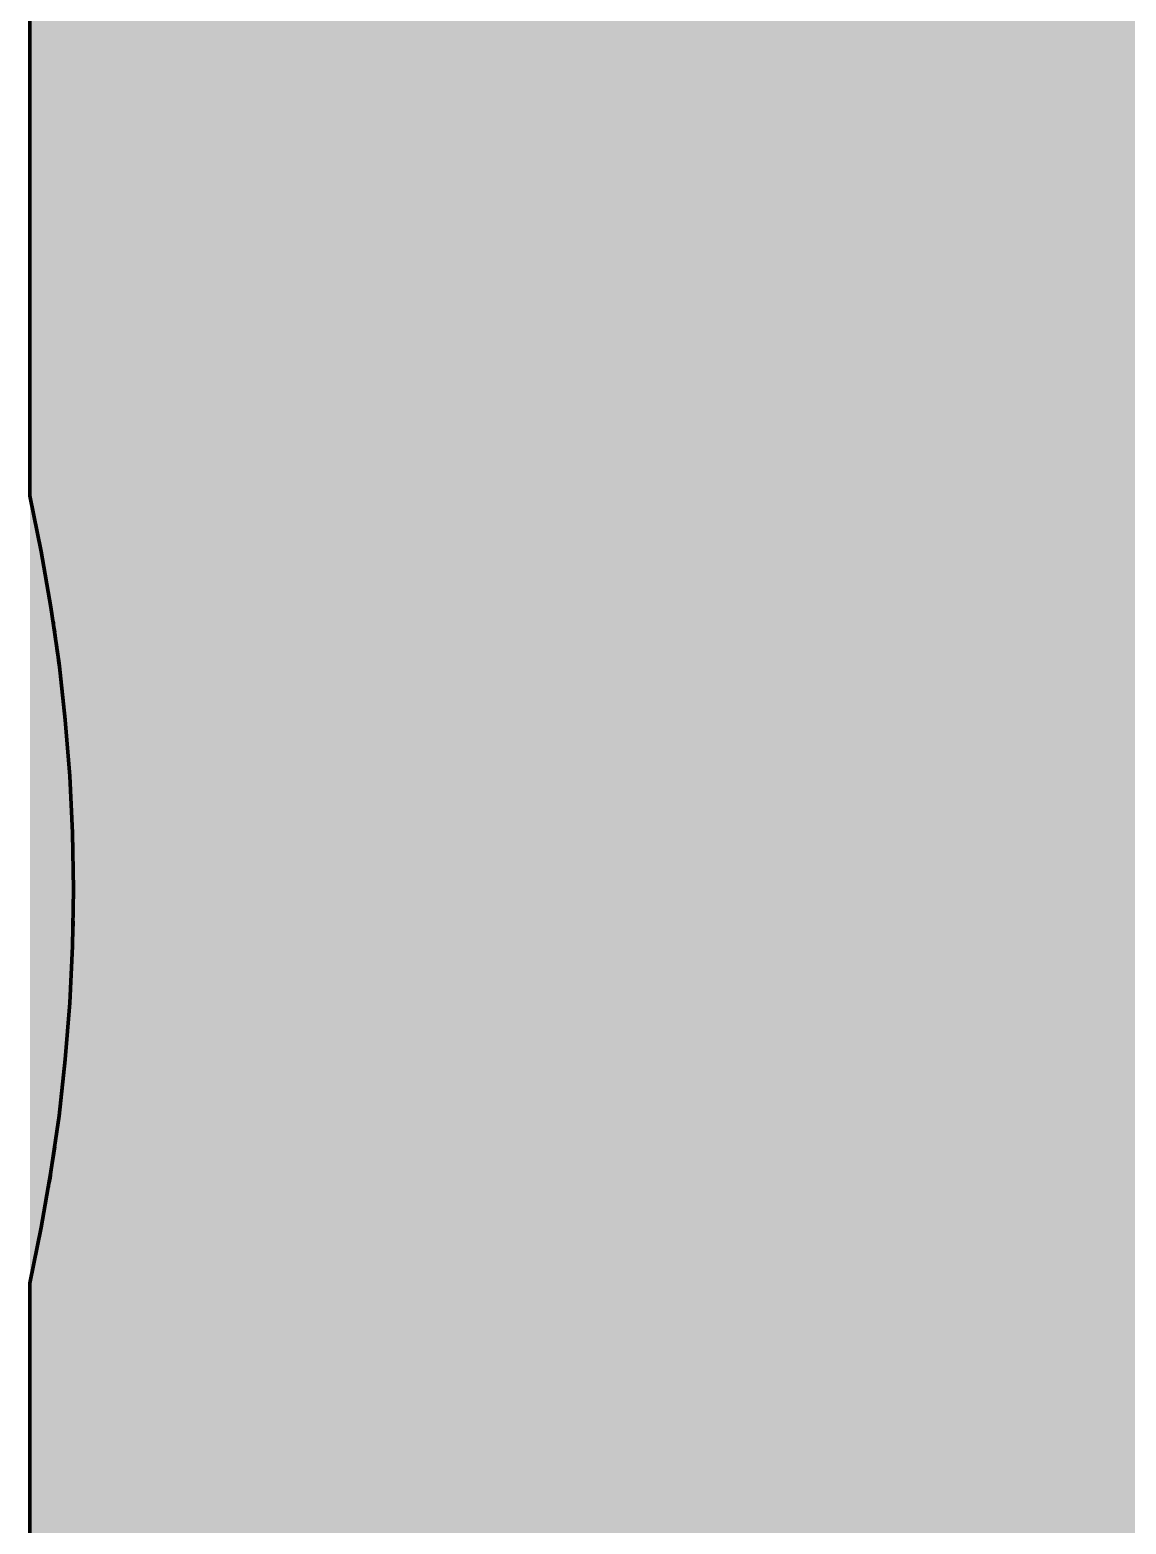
# Model space of a CAD drawing. Header units: millimetres. Extents: x 0 to 420, y 0 to 297.
# Drawn here: x 81.087 to 82.061, y 203.121 to 204.45 of the extents above; entities that cross this region are included whole.
import ezdxf

# ---------------------------------------------------------------- set-up
doc = ezdxf.new("R2010")
doc.units = ezdxf.units.MM
doc.layers.add('01-VISIBLE', color=7, linetype='CONTINUOUS', lineweight=70)
doc.layers.add('13-GRAFICA', color=30, linetype='CONTINUOUS', lineweight=18)

msp = doc.modelspace()

# ---------------------------------------------------------------- hatches: boundary and pattern name
at = {"layer": '13-GRAFICA', "true_color": 0x202020}
h = msp.add_hatch(color=7, dxfattribs=at)
h.dxf.hatch_style = 1
h.paths.add_polyline_path([(81.0865, 208.1857), (82.3865, 208.1857), (82.3865, 203.8857), (82.3865, 203.4857), (82.3865, 187.1857), (81.0865, 187.1857)])

# ---------------------------------------------------------------- linework, layer by layer
at = {"layer": '01-VISIBLE'}
for p, q in [((81.0865, 204.0357), (81.0865, 208.1857)), ((81.0865, 187.1857), (81.0865, 203.3357))]:
    msp.add_line(p, q, dxfattribs=at)
for points in [[(81.1253, 203.6857), (81.1244, 203.7361), (81.122, 203.7864), (81.118, 203.8367), (81.1124, 203.8868), (81.1052, 203.9367), (81.0966, 203.9863), (81.0865, 204.0357)], [(81.1072, 203.9241), (81.1074, 203.9225), (81.1076, 203.9209), (81.1079, 203.9192), (81.1081, 203.9176), (81.1084, 203.916), (81.1086, 203.9144)], [(81.1087, 203.9138), (81.1094, 203.9085), (81.1102, 203.9032), (81.1109, 203.8979), (81.1116, 203.8926), (81.1123, 203.8873), (81.113, 203.882)], [(81.0865, 203.3357), (81.0966, 203.3851), (81.1052, 203.4347), (81.1124, 203.4846), (81.118, 203.5347), (81.122, 203.585), (81.1244, 203.6353), (81.1253, 203.6857)], [(81.125, 203.6577), (81.125, 203.6569), (81.125, 203.6562), (81.125, 203.6554), (81.1249, 203.6546), (81.1249, 203.6538), (81.1249, 203.653)], [(81.1086, 203.457), (81.1078, 203.4515), (81.107, 203.446), (81.1061, 203.4405), (81.1052, 203.435), (81.1044, 203.4295), (81.1035, 203.424)], [(81.1033, 203.4231), (81.1032, 203.4226), (81.1032, 203.4221), (81.1031, 203.4216), (81.103, 203.4211), (81.1029, 203.4206), (81.1028, 203.4201)], [(81.1033, 203.4232), (81.1033, 203.4232), (81.1033, 203.4232), (81.1033, 203.4232), (81.1033, 203.4232), (81.1033, 203.4232), (81.1033, 203.4231)]]:
    msp.add_lwpolyline(points, dxfattribs=at)

doc.saveas('drawing.dxf')
